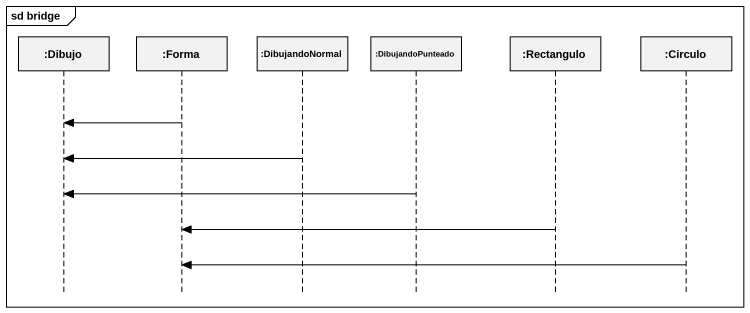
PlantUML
@startuml
mainframe sd bridge
hide footbox
participant ":Dibujo" as Dibujo
participant ":Forma" as Forma
participant ":DibujandoNormal" as DibujandoNormal
participant ":DibujandoPunteado" as DibujandoPunteado
participant ":Rectangulo" as Rectangulo
participant ":Circulo" as Circulo

Forma -> Dibujo
DibujandoNormal -> Dibujo
DibujandoPunteado -> Dibujo
Rectangulo -> Forma
Circulo -> Forma
@enduml
